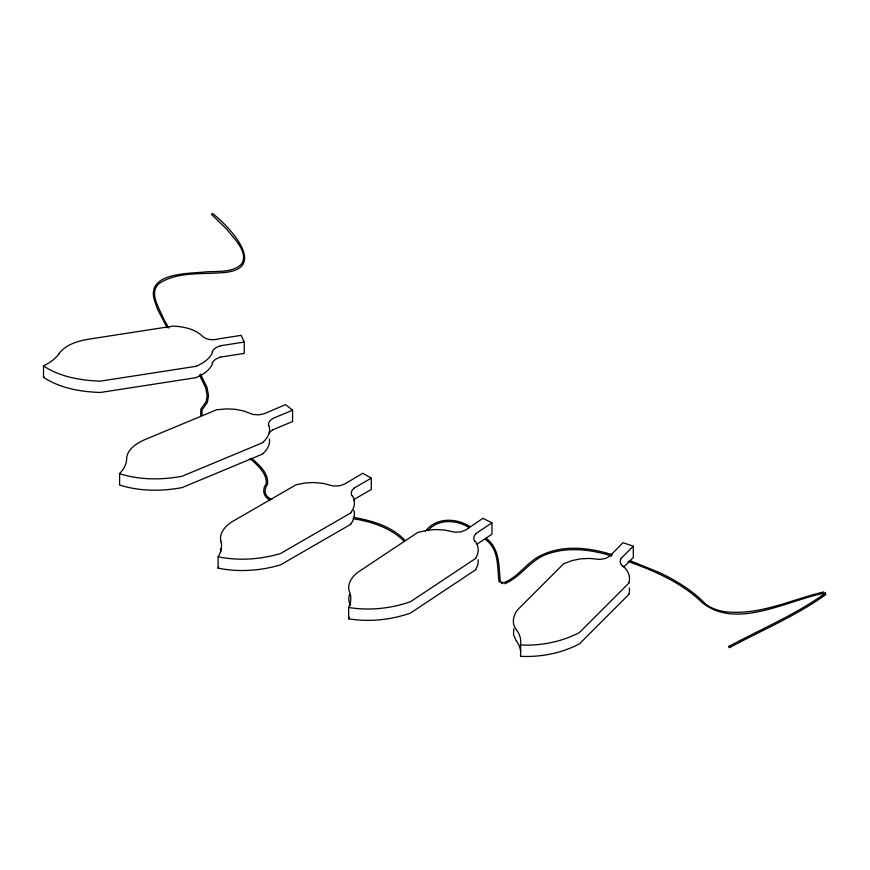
<?xml version="1.0" encoding="UTF-8"?>
<svg xmlns="http://www.w3.org/2000/svg" width="870" height="870" viewBox="0 0 870 870"><rect width="100%" height="100%" fill="white"/><g stroke="black" fill="none" stroke-linecap="round" stroke-linejoin="round"><path stroke-width="1.3" d="M126.541 458.903C127.194 449.072 136.818 443.091 144.996 439.578L216.597 409.77L226.494 408.889L234.933 409.27L243.752 410.988L252.757 414.424L258.803 414.87L264.317 413.685L285.556 404.604L292.57 410.216L292.57 421.558L272.495 429.921M220.512 548.546L220.697 552.167M513.746 628.803L513.539 634.872L516.432 641.201M349.327 594.743L348.685 599.202L349.566 603.497M729.528 647.617L728.842 646.421L729.528 647.617C761.772 630.25 796.202 615.895 825.967 594.428M59.106 353.535C65.881 344.487 77.593 341.116 88.24 339.246L173.511 326.054C183.831 326.794 195.119 328.893 202.71 336.483C207.212 340.42 214.009 340.181 219.468 338.724L241.153 335.363L244.263 342.062L244.263 353.405L220.349 357.102M620.93 558.529L633.306 546.153L622.92 542.695L610 556.006L605.814 558.388L599.974 559.41L589.316 558.409L580.051 558.932L572.079 560.584L563.684 563.727L519.542 607.858C513.485 613.23 510.853 623.214 516.432 629.858M623.79 567.012L633.306 557.496L633.306 546.153M629.162 582.78L579.366 632.577C561.378 641.94 540.803 645.953 520.608 645.007L520.608 656.35C540.803 657.296 561.378 653.283 579.366 643.92L629.162 594.123M825.195 593.188C824.434 592.416 825.858 591.817 825.271 593.601M425.419 531.244C436.022 517.248 456.097 517.726 469.833 526.481M428.094 530.58C437.751 518.781 456.696 519.52 469.126 527.655M825.01 593.449C795.267 614.753 761.011 629.13 728.842 646.421M475.716 533.658L491.952 522.87L482.893 518.324L465.809 529.971L460.915 531.853L454.847 532.212L444.722 530.047L435.446 529.536L427.083 530.287L417.796 532.44L359.886 570.905C353.002 575.222 346.238 583.629 349.566 592.155M476.793 544.272L491.952 534.213L491.952 522.87M475.77 558.366L410.433 601.757C390.717 608.608 369.293 610.816 348.652 607.488L348.652 618.831C369.293 622.159 390.717 619.951 410.433 613.1L475.77 569.709M353.775 488.255L371.283 478.152L371.283 489.495L353.775 499.597M350.86 512.908L280.434 553.57C260.315 559.486 238.717 561.009 218.109 556.789A54.277 31.331 0 0 0 220.991 541.531M350.86 524.251L280.434 564.913C260.315 570.829 238.717 572.351 218.109 568.132L218.109 556.789M272.495 418.579L292.57 410.216M262.783 442.645L182.015 476.281C161.407 480.088 139.711 480.033 119.592 473.715L119.592 485.058C139.711 491.376 161.407 491.43 182.015 487.624L262.783 453.988M504.426 582.389C518.574 577.006 527.514 561.237 541.858 555.027C563.89 544.566 589.588 547.611 612.143 554.69M504.752 583.737C521.674 576.777 531.211 558.192 549.514 553.353C569.785 546.751 591.817 549.764 611.773 556.017M823.553 591.948C790.786 599.778 758.368 616.178 723.818 611.512C717.076 610.207 710.899 608.217 705.635 604.117C692.52 590.512 676.262 580.54 659.275 572.504L629.597 560.508M823.672 593.329C785.588 600.768 731.616 632.664 698.121 598.832C678.034 581.04 652.913 570.361 627.933 561.367M220.349 345.76L244.263 342.062M196.468 366.259L100.278 381.147C80.627 380.44 60.171 376.982 43.5 365.944L43.5 377.286C60.171 388.324 80.627 391.783 100.278 392.49L196.468 377.602M353.296 517.313C372.023 520.608 391.185 526.143 404.68 539.933M353.024 518.672C372.099 521.782 390.641 527.883 404.061 541.162M168.889 328.066L163.821 319.257C159.514 308.426 148.292 292.722 159.177 283.522C176.915 271.603 201.416 274.398 222.133 272.68C269.08 269.885 230.757 227.516 212.628 213.596L211.606 214.509L226.874 229.343C233.976 238.684 248.287 251.55 242.001 263.425C233.932 272.995 217.141 270.994 205.505 271.908C189.442 273.756 146.247 272.179 154.327 300.019L157.655 309.47L167.116 327.729M371.283 478.152L362.801 473.258L344.346 484.188L339.235 485.862L333.145 485.982L323.292 483.415L314.113 482.535L305.674 482.937L296.159 484.721L233.736 520.76C226.515 524.806 218.653 532.462 220.871 541.542M271.842 499.434C264.589 496.465 263.305 490.691 267.514 484.307C268.95 473.313 259.151 464.939 251.789 458.425M270.2 500.011C263.403 497.303 261.794 489.462 266.198 483.861C267.46 474.041 257.52 464.874 249.94 458.631M211.606 214.509L212.628 213.596M486.178 538.258C500.413 548.937 498.597 567.142 500.359 581.519M485.155 539.183C499.695 549.938 496.868 566.957 499.13 582.15M200.502 374.122L206.94 387.237L208.561 395.524L207.354 402.364L202.014 409.89L202.047 414.99M199.36 374.905L205.592 387.509L207.19 395.643L206.07 401.82L200.839 409.183L200.687 415.24M218.609 567.11A54.277 31.331 0 0 1 217.989 568.11M353.818 510.353A40.074 23.142 0 0 1 350.577 524.175M352.415 495.748A40.074 23.142 0 0 1 350.577 512.832M351.937 495.835A15.062 8.7 0 0 1 353.938 488.32M353.677 499.891A15.062 8.7 0 0 1 353.938 499.663M478.119 559.682A40.074 23.142 0 0 1 475.488 569.643M349.262 617.265A54.277 31.331 0 0 1 348.533 618.809M349.675 603.486A54.277 31.331 0 0 1 350.273 605.455M475.248 541.183A40.074 23.142 0 0 1 475.488 558.301M474.792 541.292A15.062 8.7 0 0 1 475.879 533.712M349.675 592.144A54.277 31.331 0 0 1 348.533 607.467M59.214 353.557A54.277 31.331 0 0 1 43.424 365.889M44.131 376.895A54.277 31.331 0 0 1 43.424 377.232M212.682 363.192A40.074 23.142 0 0 1 196.294 377.46M212.682 351.85A40.074 23.142 0 0 1 196.294 366.118M212.193 363.127A15.062 8.7 0 0 1 220.436 357.2M212.193 351.784A15.062 8.7 0 0 1 220.436 345.858M520.63 655.284A54.277 31.331 0 0 1 520.488 656.339M516.541 641.168A54.277 31.331 0 0 1 520.673 651.586M516.541 629.826A54.277 31.331 0 0 1 520.488 644.996M629.358 588.076A40.074 23.142 0 0 1 628.858 594.09M622.963 565.968A40.074 23.142 0 0 1 628.858 582.748M622.55 566.131A15.062 8.7 0 0 1 621.115 558.573M269.428 438.861A40.074 23.142 0 0 1 262.533 453.89M269.254 433.206A15.062 8.7 0 0 1 272.636 429.997M269.069 425.843A40.074 23.142 0 0 1 262.533 442.547M268.58 425.887A15.062 8.7 0 0 1 272.636 418.655M126.661 458.914A54.277 31.331 0 0 1 119.484 473.682M503.241 582.617C502.381 585.891 498.445 580.051 503.262 582.585"/></g></svg>
